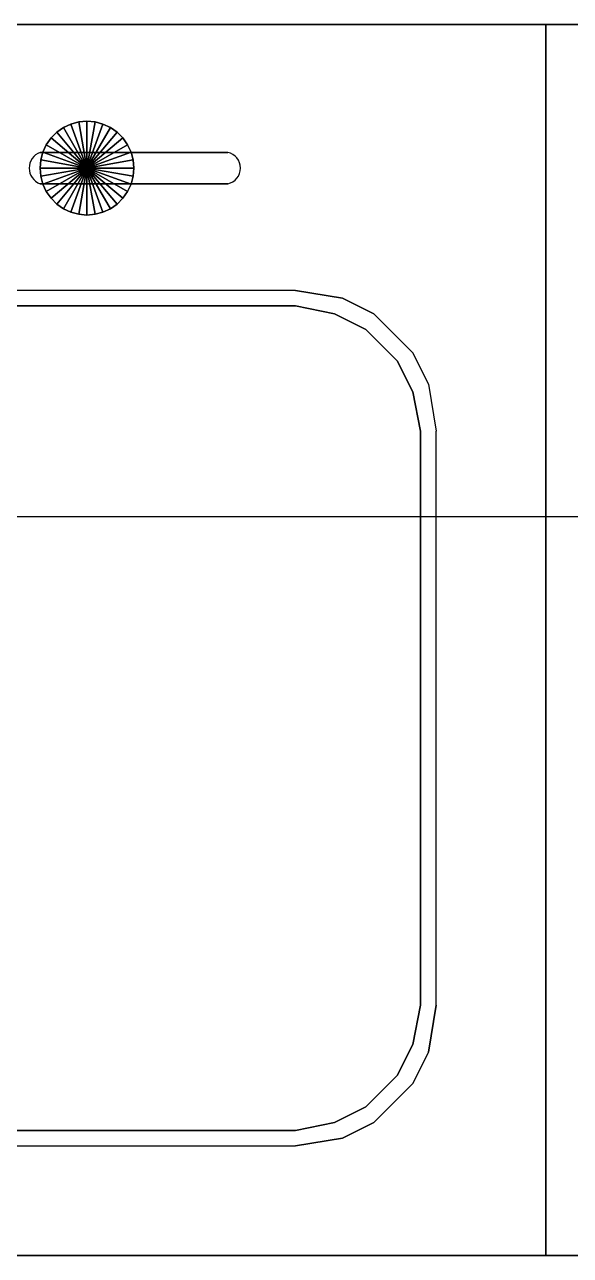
# Model space of a CAD drawing. Header units: inches. Extents: x -7543 to -822, y 102837 to 190349.
# Drawn here: x -829.82455 to -829.82012, y 102836.95143 to 102836.96143 of the extents above; entities that cross this region are included whole.
import ezdxf

# ---------------------------------------------------------------- set-up
doc = ezdxf.new("R2010")
doc.units = ezdxf.units.IN
doc.header["$MEASUREMENT"] = 0
doc.linetypes.add('DASHDOTX2', pattern=[2, 1, -0.5, 0, -0.5])
doc.layers.add('AKS', color=1, linetype='Continuous', lineweight=25)
doc.layers.add('TEFRİŞ', color=7, linetype='Continuous', lineweight=25, true_color=0x78462c)

msp = doc.modelspace()

# ---------------------------------------------------------------- linework, layer by layer
at = {"layer": 'AKS', "linetype": 'DASHDOTX2', "ltscale": 10}
msp.add_line((-829.7205326753192, 102836.9574307916), (-830.0911364701894, 102836.9574307916), dxfattribs=at)
at = {"layer": 'TEFRİŞ'}
for p, q in [((-829.8223519212353, 102836.9592717916, -0.004190999999999999), (-829.8282879212353, 102836.9592717916, -0.004190999999999999)), ((-829.8223519212353, 102836.9592717916, -0.004190999999999999), (-829.8219709212353, 102836.9592082916, -0.004190999999999999)), ((-829.8219709212353, 102836.9592082916, -0.004190999999999999), (-829.8217169212353, 102836.9590812916, -0.004190999999999999)), ((-829.8223519212353, 102836.9591447916, -0.004190999999999999), (-829.8220344212352, 102836.9590812916, -0.004190999999999999)), ((-829.8220344212352, 102836.9590812916, -0.004190999999999999), (-829.8217804212353, 102836.9589542916, -0.004190999999999999)), ((-829.8217169212353, 102836.9590812916, -0.004190999999999999), (-829.8213994212352, 102836.9587637916, -0.004190999999999999)), ((-829.8217804212353, 102836.9589542916, -0.004190999999999999), (-829.8215264212353, 102836.9587002916, -0.004190999999999999)), ((-829.8215264212353, 102836.9587002916, -0.004190999999999999), (-829.8213994212352, 102836.9584462916, -0.004190999999999999)), ((-829.8213994212352, 102836.9587637916, -0.004190999999999999), (-829.8212724212353, 102836.9585097916, -0.004190999999999999)), ((-829.8212724212353, 102836.9585097916, -0.004190999999999999), (-829.8212089212352, 102836.9581287916, -0.004190999999999999)), ((-829.8213994212352, 102836.9584462916, -0.004190999999999999), (-829.8213359212352, 102836.9581287916, -0.004190999999999999)), ((-829.8213994212352, 102836.9531452916, -0.004190999999999999), (-829.8213359212352, 102836.9534627916, -0.004190999999999999)), ((-829.8212724212353, 102836.9530817916, -0.004190999999999999), (-829.8212089212352, 102836.9534627916, -0.004190999999999999)), ((-829.8215264212353, 102836.9528912916, -0.004190999999999999), (-829.8213994212352, 102836.9531452916, -0.004190999999999999)), ((-829.8213994212352, 102836.9528277916, -0.004190999999999999), (-829.8212724212353, 102836.9530817916, -0.004190999999999999)), ((-829.8217804212353, 102836.9526372916, -0.004190999999999999), (-829.8215264212353, 102836.9528912916, -0.004190999999999999)), ((-829.8217169212353, 102836.9525102916, -0.004190999999999999), (-829.8213994212352, 102836.9528277916, -0.004190999999999999)), ((-829.8220344212352, 102836.9525102916, -0.004190999999999999), (-829.8217804212353, 102836.9526372916, -0.004190999999999999)), ((-829.8223519212353, 102836.9524467916, -0.004190999999999999), (-829.8220344212352, 102836.9525102916, -0.004190999999999999)), ((-829.8219709212353, 102836.9523832916, -0.004190999999999999), (-829.8217169212353, 102836.9525102916, -0.004190999999999999)), ((-829.8282879212353, 102836.9523197916, -0.004190999999999999), (-829.8223519212353, 102836.9523197916, -0.004190999999999999)), ((-829.8223519212353, 102836.9523197916, -0.004190999999999999), (-829.8219709212353, 102836.9523832916, -0.004190999999999999))]:
    msp.add_line(p, q, dxfattribs=at)
for centre, radius, start, end in [((-829.8243797676522, 102836.9602647916, 0.0007620000000000005), 0.000135471253029605, 110.3693599422097, 249.6306400577903), ((-829.8229277741946, 102836.9602647916, 0.0007620000000000005), 0.0001294089238967639, 281.0724330008494, 78.92756699915053)]:
    msp.add_arc(centre, radius, start, end, dxfattribs=at)
for points in [[(-829.8303199212353, 102836.9614307916, -0.000127000000000001), (-829.8203199212353, 102836.9614307916, -0.000127000000000001), (-829.8203199212353, 102836.9614307916), (-829.8303199212353, 102836.9614307916)], [(-829.8203199212353, 102836.9614307916, -0.000127000000000001), (-829.8203199212353, 102836.9514307916, -0.000127000000000001), (-829.8203199212353, 102836.9514307916), (-829.8203199212353, 102836.9614307916)], [(-829.8203199212353, 102836.9614307916, -0.000127000000000001), (-829.8135199212353, 102836.9614307916, -0.000127000000000001), (-829.8135199212353, 102836.9614307916), (-829.8203199212353, 102836.9614307916)], [(-829.8203199212353, 102836.9614307916), (-829.8203199212353, 102836.9514307916), (-829.8135199212353, 102836.9514307916), (-829.8135199212353, 102836.9614307916)], [(-829.8241762212352, 102836.9606228116), (-829.8242364212352, 102836.9605947516), (-829.8242364212352, 102836.9605947516, 0.0005079999999999999), (-829.8241762212352, 102836.9606228116, 0.0005079999999999999)], [(-829.8240459212352, 102836.9602647916), (-829.8241762212352, 102836.9606228116), (-829.8242364212352, 102836.9605947516), (-829.8240459212352, 102836.9602647916)], [(-829.8240459212352, 102836.9602647916, 0.0005079999999999999), (-829.8241762212352, 102836.9606228116, 0.0005079999999999999), (-829.8242364212352, 102836.9605947516, 0.0005079999999999999), (-829.8240459212352, 102836.9602647916, 0.0005079999999999999)], [(-829.8241120812353, 102836.9606400116), (-829.8241762212352, 102836.9606228116), (-829.8241762212352, 102836.9606228116, 0.0005079999999999999), (-829.8241120812353, 102836.9606400116, 0.0005079999999999999)], [(-829.8240459212352, 102836.9602647916), (-829.8241120812353, 102836.9606400116), (-829.8241762212352, 102836.9606228116), (-829.8240459212352, 102836.9602647916)], [(-829.8240459212352, 102836.9602647916, 0.0005079999999999999), (-829.8241120812353, 102836.9606400116, 0.0005079999999999999), (-829.8241762212352, 102836.9606228116, 0.0005079999999999999), (-829.8240459212352, 102836.9602647916, 0.0005079999999999999)], [(-829.8240459212352, 102836.9606457916), (-829.8241120812353, 102836.9606400116), (-829.8241120812353, 102836.9606400116, 0.0005079999999999999), (-829.8240459212352, 102836.9606457916, 0.0005079999999999999)], [(-829.8240459212352, 102836.9602647916), (-829.8240459212352, 102836.9606457916), (-829.8241120812353, 102836.9606400116), (-829.8240459212352, 102836.9602647916)], [(-829.8240459212352, 102836.9602647916, 0.0005079999999999999), (-829.8240459212352, 102836.9606457916, 0.0005079999999999999), (-829.8241120812353, 102836.9606400116, 0.0005079999999999999), (-829.8240459212352, 102836.9602647916, 0.0005079999999999999)], [(-829.8239797612353, 102836.9606400116), (-829.8240459212352, 102836.9606457916), (-829.8240459212352, 102836.9606457916, 0.0005079999999999999), (-829.8239797612353, 102836.9606400116, 0.0005079999999999999)], [(-829.8240459212352, 102836.9602647916), (-829.8239797612353, 102836.9606400116), (-829.8240459212352, 102836.9606457916), (-829.8240459212352, 102836.9602647916)], [(-829.8240459212352, 102836.9602647916, 0.0005079999999999999), (-829.8239797612353, 102836.9606400116, 0.0005079999999999999), (-829.8240459212352, 102836.9606457916, 0.0005079999999999999), (-829.8240459212352, 102836.9602647916, 0.0005079999999999999)], [(-829.8240459212352, 102836.9602647916), (-829.8239156212353, 102836.9606228116), (-829.8239797612353, 102836.9606400116), (-829.8240459212352, 102836.9602647916)], [(-829.8240459212352, 102836.9602647916, 0.0005079999999999999), (-829.8239156212353, 102836.9606228116, 0.0005079999999999999), (-829.8239797612353, 102836.9606400116, 0.0005079999999999999), (-829.8240459212352, 102836.9602647916, 0.0005079999999999999)], [(-829.8240459212352, 102836.9602647916), (-829.8238554212353, 102836.9605947516), (-829.8239156212353, 102836.9606228116), (-829.8240459212352, 102836.9602647916)], [(-829.8240459212352, 102836.9602647916, 0.0005079999999999999), (-829.8238554212353, 102836.9605947516, 0.0005079999999999999), (-829.8239156212353, 102836.9606228116, 0.0005079999999999999), (-829.8240459212352, 102836.9602647916, 0.0005079999999999999)], [(-829.8239156212353, 102836.9606228116), (-829.8239797612353, 102836.9606400116), (-829.8239797612353, 102836.9606400116, 0.0005079999999999999), (-829.8239156212353, 102836.9606228116, 0.0005079999999999999)], [(-829.8238554212353, 102836.9605947516), (-829.8239156212353, 102836.9606228116), (-829.8239156212353, 102836.9606228116, 0.0005079999999999999), (-829.8238554212353, 102836.9605947516, 0.0005079999999999999)], [(-829.8243377812353, 102836.9605096916), (-829.8243758812353, 102836.9604552916), (-829.8243758812353, 102836.9604552916, 0.0005079999999999999), (-829.8243377812353, 102836.9605096916, 0.0005079999999999999)], [(-829.8240459212352, 102836.9602647916), (-829.8243377812353, 102836.9605096916), (-829.8243758812353, 102836.9604552916), (-829.8240459212352, 102836.9602647916)], [(-829.8240459212352, 102836.9602647916, 0.0005079999999999999), (-829.8243377812353, 102836.9605096916, 0.0005079999999999999), (-829.8243758812353, 102836.9604552916, 0.0005079999999999999), (-829.8240459212352, 102836.9602647916, 0.0005079999999999999)], [(-829.8242908212353, 102836.9605566516), (-829.8243377812353, 102836.9605096916), (-829.8243377812353, 102836.9605096916, 0.0005079999999999999), (-829.8242908212353, 102836.9605566516, 0.0005079999999999999)], [(-829.8240459212352, 102836.9602647916), (-829.8242908212353, 102836.9605566516), (-829.8243377812353, 102836.9605096916), (-829.8240459212352, 102836.9602647916)], [(-829.8240459212352, 102836.9602647916, 0.0005079999999999999), (-829.8242908212353, 102836.9605566516, 0.0005079999999999999), (-829.8243377812353, 102836.9605096916, 0.0005079999999999999), (-829.8240459212352, 102836.9602647916, 0.0005079999999999999)], [(-829.8242364212352, 102836.9605947516), (-829.8242908212353, 102836.9605566516), (-829.8242908212353, 102836.9605566516, 0.0005079999999999999), (-829.8242364212352, 102836.9605947516, 0.0005079999999999999)], [(-829.8240459212352, 102836.9602647916), (-829.8242364212352, 102836.9605947516), (-829.8242908212353, 102836.9605566516), (-829.8240459212352, 102836.9602647916)], [(-829.8240459212352, 102836.9602647916, 0.0005079999999999999), (-829.8242364212352, 102836.9605947516, 0.0005079999999999999), (-829.8242908212353, 102836.9605566516, 0.0005079999999999999), (-829.8240459212352, 102836.9602647916, 0.0005079999999999999)], [(-829.8240459212352, 102836.9602647916), (-829.8238010212352, 102836.9605566516), (-829.8238554212353, 102836.9605947516), (-829.8240459212352, 102836.9602647916)], [(-829.8240459212352, 102836.9602647916, 0.0005079999999999999), (-829.8238010212352, 102836.9605566516, 0.0005079999999999999), (-829.8238554212353, 102836.9605947516, 0.0005079999999999999), (-829.8240459212352, 102836.9602647916, 0.0005079999999999999)], [(-829.8240459212352, 102836.9602647916), (-829.8237540612353, 102836.9605096916), (-829.8238010212352, 102836.9605566516), (-829.8240459212352, 102836.9602647916)], [(-829.8240459212352, 102836.9602647916, 0.0005079999999999999), (-829.8237540612353, 102836.9605096916, 0.0005079999999999999), (-829.8238010212352, 102836.9605566516, 0.0005079999999999999), (-829.8240459212352, 102836.9602647916, 0.0005079999999999999)], [(-829.8240459212352, 102836.9602647916), (-829.8237159612353, 102836.9604552916), (-829.8237540612353, 102836.9605096916), (-829.8240459212352, 102836.9602647916)], [(-829.8240459212352, 102836.9602647916, 0.0005079999999999999), (-829.8237159612353, 102836.9604552916, 0.0005079999999999999), (-829.8237540612353, 102836.9605096916, 0.0005079999999999999), (-829.8240459212352, 102836.9602647916, 0.0005079999999999999)], [(-829.8238010212352, 102836.9605566516), (-829.8238554212353, 102836.9605947516), (-829.8238554212353, 102836.9605947516, 0.0005079999999999999), (-829.8238010212352, 102836.9605566516, 0.0005079999999999999)], [(-829.8237540612353, 102836.9605096916), (-829.8238010212352, 102836.9605566516), (-829.8238010212352, 102836.9605566516, 0.0005079999999999999), (-829.8237540612353, 102836.9605096916, 0.0005079999999999999)], [(-829.8237159612353, 102836.9604552916), (-829.8237540612353, 102836.9605096916), (-829.8237540612353, 102836.9605096916, 0.0005079999999999999), (-829.8237159612353, 102836.9604552916, 0.0005079999999999999)], [(-829.8243758812353, 102836.9604552916), (-829.8244039412352, 102836.9603950916), (-829.8244039412352, 102836.9603950916, 0.0005079999999999999), (-829.8243758812353, 102836.9604552916, 0.0005079999999999999)], [(-829.8240459212352, 102836.9602647916), (-829.8243758812353, 102836.9604552916), (-829.8244039412352, 102836.9603950916), (-829.8240459212352, 102836.9602647916)], [(-829.8240459212352, 102836.9602647916, 0.0005079999999999999), (-829.8243758812353, 102836.9604552916, 0.0005079999999999999), (-829.8244039412352, 102836.9603950916, 0.0005079999999999999), (-829.8240459212352, 102836.9602647916, 0.0005079999999999999)], [(-829.8240459212352, 102836.9602647916), (-829.8236879012353, 102836.9603950916), (-829.8237159612353, 102836.9604552916), (-829.8240459212352, 102836.9602647916)], [(-829.8240459212352, 102836.9602647916, 0.0005079999999999999), (-829.8236879012353, 102836.9603950916, 0.0005079999999999999), (-829.8237159612353, 102836.9604552916, 0.0005079999999999999), (-829.8240459212352, 102836.9602647916, 0.0005079999999999999)], [(-829.8236879012353, 102836.9603950916), (-829.8237159612353, 102836.9604552916), (-829.8237159612353, 102836.9604552916, 0.0005079999999999999), (-829.8236879012353, 102836.9603950916, 0.0005079999999999999)], [(-829.8229029212353, 102836.9603917916, 0.0007620000000000005), (-829.8244269212353, 102836.9603917916, 0.0007620000000000005), (-829.8244269212353, 102836.9603917916, 0.0005079999999999999), (-829.8229029212353, 102836.9603917916, 0.0005079999999999999)], [(-829.8244211412352, 102836.9603309516), (-829.8244269212353, 102836.9602647916), (-829.8244269212353, 102836.9602647916, 0.0005079999999999999), (-829.8244211412352, 102836.9603309516, 0.0005079999999999999)], [(-829.8240459212352, 102836.9602647916), (-829.8244211412352, 102836.9603309516), (-829.8244269212353, 102836.9602647916), (-829.8240459212352, 102836.9602647916)], [(-829.8240459212352, 102836.9602647916, 0.0005079999999999999), (-829.8244211412352, 102836.9603309516, 0.0005079999999999999), (-829.8244269212353, 102836.9602647916, 0.0005079999999999999), (-829.8240459212352, 102836.9602647916, 0.0005079999999999999)], [(-829.8244039412352, 102836.9603950916), (-829.8244211412352, 102836.9603309516), (-829.8244211412352, 102836.9603309516, 0.0005079999999999999), (-829.8244039412352, 102836.9603950916, 0.0005079999999999999)], [(-829.8240459212352, 102836.9602647916), (-829.8244039412352, 102836.9603950916), (-829.8244211412352, 102836.9603309516), (-829.8240459212352, 102836.9602647916)], [(-829.8240459212352, 102836.9602647916, 0.0005079999999999999), (-829.8244039412352, 102836.9603950916, 0.0005079999999999999), (-829.8244211412352, 102836.9603309516, 0.0005079999999999999), (-829.8240459212352, 102836.9602647916, 0.0005079999999999999)], [(-829.8240459212352, 102836.9602647916), (-829.8236707012353, 102836.9603309516), (-829.8236879012353, 102836.9603950916), (-829.8240459212352, 102836.9602647916)], [(-829.8240459212352, 102836.9602647916, 0.0005079999999999999), (-829.8236707012353, 102836.9603309516, 0.0005079999999999999), (-829.8236879012353, 102836.9603950916, 0.0005079999999999999), (-829.8240459212352, 102836.9602647916, 0.0005079999999999999)], [(-829.8240459212352, 102836.9602647916), (-829.8236649212353, 102836.9602647916), (-829.8236707012353, 102836.9603309516), (-829.8240459212352, 102836.9602647916)], [(-829.8240459212352, 102836.9602647916, 0.0005079999999999999), (-829.8236649212353, 102836.9602647916, 0.0005079999999999999), (-829.8236707012353, 102836.9603309516, 0.0005079999999999999), (-829.8240459212352, 102836.9602647916, 0.0005079999999999999)], [(-829.8236707012353, 102836.9603309516), (-829.8236879012353, 102836.9603950916), (-829.8236879012353, 102836.9603950916, 0.0005079999999999999), (-829.8236707012353, 102836.9603309516, 0.0005079999999999999)], [(-829.8236649212353, 102836.9602647916), (-829.8236707012353, 102836.9603309516), (-829.8236707012353, 102836.9603309516, 0.0005079999999999999), (-829.8236649212353, 102836.9602647916, 0.0005079999999999999)], [(-829.8244269212353, 102836.9602647916), (-829.8244211412352, 102836.9601986316), (-829.8244211412352, 102836.9601986316, 0.0005079999999999999), (-829.8244269212353, 102836.9602647916, 0.0005079999999999999)], [(-829.8240459212352, 102836.9602647916), (-829.8244269212353, 102836.9602647916), (-829.8244211412352, 102836.9601986316), (-829.8240459212352, 102836.9602647916)], [(-829.8240459212352, 102836.9602647916, 0.0005079999999999999), (-829.8244269212353, 102836.9602647916, 0.0005079999999999999), (-829.8244211412352, 102836.9601986316, 0.0005079999999999999), (-829.8240459212352, 102836.9602647916, 0.0005079999999999999)], [(-829.8240459212352, 102836.9602647916), (-829.8244211412352, 102836.9601986316), (-829.8244039412352, 102836.9601344916), (-829.8240459212352, 102836.9602647916)], [(-829.8240459212352, 102836.9602647916, 0.0005079999999999999), (-829.8244211412352, 102836.9601986316, 0.0005079999999999999), (-829.8244039412352, 102836.9601344916, 0.0005079999999999999), (-829.8240459212352, 102836.9602647916, 0.0005079999999999999)], [(-829.8244211412352, 102836.9601986316), (-829.8244039412352, 102836.9601344916), (-829.8244039412352, 102836.9601344916, 0.0005079999999999999), (-829.8244211412352, 102836.9601986316, 0.0005079999999999999)], [(-829.8240459212352, 102836.9602647916), (-829.8244039412352, 102836.9601344916), (-829.8243758812353, 102836.9600742916), (-829.8240459212352, 102836.9602647916)], [(-829.8240459212352, 102836.9602647916, 0.0005079999999999999), (-829.8244039412352, 102836.9601344916, 0.0005079999999999999), (-829.8243758812353, 102836.9600742916, 0.0005079999999999999), (-829.8240459212352, 102836.9602647916, 0.0005079999999999999)], [(-829.8240459212352, 102836.9602647916), (-829.8243758812353, 102836.9600742916), (-829.8243377812353, 102836.9600198916), (-829.8240459212352, 102836.9602647916)], [(-829.8240459212352, 102836.9602647916, 0.0005079999999999999), (-829.8243758812353, 102836.9600742916, 0.0005079999999999999), (-829.8243377812353, 102836.9600198916, 0.0005079999999999999), (-829.8240459212352, 102836.9602647916, 0.0005079999999999999)], [(-829.8240459212352, 102836.9602647916), (-829.8243377812353, 102836.9600198916), (-829.8242908212353, 102836.9599729316), (-829.8240459212352, 102836.9602647916)], [(-829.8240459212352, 102836.9602647916, 0.0005079999999999999), (-829.8243377812353, 102836.9600198916, 0.0005079999999999999), (-829.8242908212353, 102836.9599729316, 0.0005079999999999999), (-829.8240459212352, 102836.9602647916, 0.0005079999999999999)], [(-829.8240459212352, 102836.9602647916), (-829.8242908212353, 102836.9599729316), (-829.8242364212352, 102836.9599348316), (-829.8240459212352, 102836.9602647916)], [(-829.8240459212352, 102836.9602647916, 0.0005079999999999999), (-829.8242908212353, 102836.9599729316, 0.0005079999999999999), (-829.8242364212352, 102836.9599348316, 0.0005079999999999999), (-829.8240459212352, 102836.9602647916, 0.0005079999999999999)], [(-829.8240459212352, 102836.9602647916), (-829.8242364212352, 102836.9599348316), (-829.8241762212352, 102836.9599067716), (-829.8240459212352, 102836.9602647916)], [(-829.8240459212352, 102836.9602647916, 0.0005079999999999999), (-829.8242364212352, 102836.9599348316, 0.0005079999999999999), (-829.8241762212352, 102836.9599067716, 0.0005079999999999999), (-829.8240459212352, 102836.9602647916, 0.0005079999999999999)], [(-829.8240459212352, 102836.9602647916), (-829.8241762212352, 102836.9599067716), (-829.8241120812353, 102836.9598895716), (-829.8240459212352, 102836.9602647916)], [(-829.8240459212352, 102836.9602647916, 0.0005079999999999999), (-829.8241762212352, 102836.9599067716, 0.0005079999999999999), (-829.8241120812353, 102836.9598895716, 0.0005079999999999999), (-829.8240459212352, 102836.9602647916, 0.0005079999999999999)], [(-829.8240459212352, 102836.9602647916), (-829.8241120812353, 102836.9598895716), (-829.8240459212352, 102836.9598837916), (-829.8240459212352, 102836.9602647916)], [(-829.8240459212352, 102836.9602647916, 0.0005079999999999999), (-829.8241120812353, 102836.9598895716, 0.0005079999999999999), (-829.8240459212352, 102836.9598837916, 0.0005079999999999999), (-829.8240459212352, 102836.9602647916, 0.0005079999999999999)], [(-829.8240459212352, 102836.9602647916), (-829.8240459212352, 102836.9598837916), (-829.8239797612353, 102836.9598895716), (-829.8240459212352, 102836.9602647916)], [(-829.8240459212352, 102836.9602647916, 0.0005079999999999999), (-829.8240459212352, 102836.9598837916, 0.0005079999999999999), (-829.8239797612353, 102836.9598895716, 0.0005079999999999999), (-829.8240459212352, 102836.9602647916, 0.0005079999999999999)], [(-829.8240459212352, 102836.9602647916), (-829.8239797612353, 102836.9598895716), (-829.8239156212353, 102836.9599067716), (-829.8240459212352, 102836.9602647916)], [(-829.8240459212352, 102836.9602647916, 0.0005079999999999999), (-829.8239797612353, 102836.9598895716, 0.0005079999999999999), (-829.8239156212353, 102836.9599067716, 0.0005079999999999999), (-829.8240459212352, 102836.9602647916, 0.0005079999999999999)], [(-829.8240459212352, 102836.9602647916), (-829.8239156212353, 102836.9599067716), (-829.8238554212353, 102836.9599348316), (-829.8240459212352, 102836.9602647916)], [(-829.8240459212352, 102836.9602647916, 0.0005079999999999999), (-829.8239156212353, 102836.9599067716, 0.0005079999999999999), (-829.8238554212353, 102836.9599348316, 0.0005079999999999999), (-829.8240459212352, 102836.9602647916, 0.0005079999999999999)], [(-829.8240459212352, 102836.9602647916), (-829.8238554212353, 102836.9599348316), (-829.8238010212352, 102836.9599729316), (-829.8240459212352, 102836.9602647916)], [(-829.8240459212352, 102836.9602647916, 0.0005079999999999999), (-829.8238554212353, 102836.9599348316, 0.0005079999999999999), (-829.8238010212352, 102836.9599729316, 0.0005079999999999999), (-829.8240459212352, 102836.9602647916, 0.0005079999999999999)], [(-829.8240459212352, 102836.9602647916), (-829.8238010212352, 102836.9599729316), (-829.8237540612353, 102836.9600198916), (-829.8240459212352, 102836.9602647916)], [(-829.8240459212352, 102836.9602647916, 0.0005079999999999999), (-829.8238010212352, 102836.9599729316, 0.0005079999999999999), (-829.8237540612353, 102836.9600198916, 0.0005079999999999999), (-829.8240459212352, 102836.9602647916, 0.0005079999999999999)], [(-829.8240459212352, 102836.9602647916), (-829.8237540612353, 102836.9600198916), (-829.8237159612353, 102836.9600742916), (-829.8240459212352, 102836.9602647916)], [(-829.8240459212352, 102836.9602647916, 0.0005079999999999999), (-829.8237540612353, 102836.9600198916, 0.0005079999999999999), (-829.8237159612353, 102836.9600742916, 0.0005079999999999999), (-829.8240459212352, 102836.9602647916, 0.0005079999999999999)], [(-829.8240459212352, 102836.9602647916), (-829.8237159612353, 102836.9600742916), (-829.8236879012353, 102836.9601344916), (-829.8240459212352, 102836.9602647916)], [(-829.8240459212352, 102836.9602647916, 0.0005079999999999999), (-829.8237159612353, 102836.9600742916, 0.0005079999999999999), (-829.8236879012353, 102836.9601344916, 0.0005079999999999999), (-829.8240459212352, 102836.9602647916, 0.0005079999999999999)], [(-829.8240459212352, 102836.9602647916), (-829.8236879012353, 102836.9601344916), (-829.8236707012353, 102836.9601986316), (-829.8240459212352, 102836.9602647916)], [(-829.8240459212352, 102836.9602647916, 0.0005079999999999999), (-829.8236879012353, 102836.9601344916, 0.0005079999999999999), (-829.8236707012353, 102836.9601986316, 0.0005079999999999999), (-829.8240459212352, 102836.9602647916, 0.0005079999999999999)], [(-829.8240459212352, 102836.9602647916), (-829.8236707012353, 102836.9601986316), (-829.8236649212353, 102836.9602647916), (-829.8240459212352, 102836.9602647916)], [(-829.8236879012353, 102836.9601344916), (-829.8236707012353, 102836.9601986316), (-829.8236707012353, 102836.9601986316, 0.0005079999999999999), (-829.8236879012353, 102836.9601344916, 0.0005079999999999999)], [(-829.8236707012353, 102836.9601986316), (-829.8236649212353, 102836.9602647916), (-829.8236649212353, 102836.9602647916, 0.0005079999999999999), (-829.8236707012353, 102836.9601986316, 0.0005079999999999999)], [(-829.8236707012353, 102836.9601986316), (-829.8236649212353, 102836.9602647916), (-829.8236649212353, 102836.9602647916, 0.0005079999999999999), (-829.8236707012353, 102836.9601986316, 0.0005079999999999999)], [(-829.8229029212353, 102836.9601377916, 0.0007620000000000005), (-829.8244269212353, 102836.9601377916, 0.0007620000000000005), (-829.8244269212353, 102836.9601377916, 0.0005079999999999999), (-829.8229029212353, 102836.9601377916, 0.0005079999999999999)], [(-829.8244039412352, 102836.9601344916), (-829.8243758812353, 102836.9600742916), (-829.8243758812353, 102836.9600742916, 0.0005079999999999999), (-829.8244039412352, 102836.9601344916, 0.0005079999999999999)], [(-829.8237159612353, 102836.9600742916), (-829.8236879012353, 102836.9601344916), (-829.8236879012353, 102836.9601344916, 0.0005079999999999999), (-829.8237159612353, 102836.9600742916, 0.0005079999999999999)], [(-829.8243758812353, 102836.9600742916), (-829.8243377812353, 102836.9600198916), (-829.8243377812353, 102836.9600198916, 0.0005079999999999999), (-829.8243758812353, 102836.9600742916, 0.0005079999999999999)], [(-829.8243377812353, 102836.9600198916), (-829.8242908212353, 102836.9599729316), (-829.8242908212353, 102836.9599729316, 0.0005079999999999999), (-829.8243377812353, 102836.9600198916, 0.0005079999999999999)], [(-829.8238010212352, 102836.9599729316), (-829.8237540612353, 102836.9600198916), (-829.8237540612353, 102836.9600198916, 0.0005079999999999999), (-829.8238010212352, 102836.9599729316, 0.0005079999999999999)], [(-829.8237540612353, 102836.9600198916), (-829.8237159612353, 102836.9600742916), (-829.8237159612353, 102836.9600742916, 0.0005079999999999999), (-829.8237540612353, 102836.9600198916, 0.0005079999999999999)], [(-829.8242908212353, 102836.9599729316), (-829.8242364212352, 102836.9599348316), (-829.8242364212352, 102836.9599348316, 0.0005079999999999999), (-829.8242908212353, 102836.9599729316, 0.0005079999999999999)], [(-829.8242364212352, 102836.9599348316), (-829.8241762212352, 102836.9599067716), (-829.8241762212352, 102836.9599067716, 0.0005079999999999999), (-829.8242364212352, 102836.9599348316, 0.0005079999999999999)], [(-829.8241762212352, 102836.9599067716), (-829.8241120812353, 102836.9598895716), (-829.8241120812353, 102836.9598895716, 0.0005079999999999999), (-829.8241762212352, 102836.9599067716, 0.0005079999999999999)], [(-829.8239797612353, 102836.9598895716), (-829.8239156212353, 102836.9599067716), (-829.8239156212353, 102836.9599067716, 0.0005079999999999999), (-829.8239797612353, 102836.9598895716, 0.0005079999999999999)], [(-829.8239156212353, 102836.9599067716), (-829.8238554212353, 102836.9599348316), (-829.8238554212353, 102836.9599348316, 0.0005079999999999999), (-829.8239156212353, 102836.9599067716, 0.0005079999999999999)], [(-829.8238554212353, 102836.9599348316), (-829.8238010212352, 102836.9599729316), (-829.8238010212352, 102836.9599729316, 0.0005079999999999999), (-829.8238554212353, 102836.9599348316, 0.0005079999999999999)], [(-829.8241120812353, 102836.9598895716), (-829.8240459212352, 102836.9598837916), (-829.8240459212352, 102836.9598837916, 0.0005079999999999999), (-829.8241120812353, 102836.9598895716, 0.0005079999999999999)], [(-829.8240459212352, 102836.9598837916), (-829.8239797612353, 102836.9598895716), (-829.8239797612353, 102836.9598895716, 0.0005079999999999999), (-829.8240459212352, 102836.9598837916, 0.0005079999999999999)], [(-829.8282879212353, 102836.9591447916, -0.004190999999999999), (-829.8223519212353, 102836.9591447916, -0.004190999999999999), (-829.8223519212353, 102836.9591447916, -0.000127000000000001), (-829.8282879212353, 102836.9591447916, -0.000127000000000001)], [(-829.8223519212353, 102836.9591447916, -0.004190999999999999), (-829.8220344212352, 102836.9590812916, -0.004190999999999999), (-829.8220344212352, 102836.9590812916, -0.000127000000000001), (-829.8223519212353, 102836.9591447916, -0.000127000000000001)], [(-829.8220344212352, 102836.9590812916, -0.004190999999999999), (-829.8217804212353, 102836.9589542916, -0.004190999999999999), (-829.8217804212353, 102836.9589542916, -0.000127000000000001), (-829.8220344212352, 102836.9590812916, -0.000127000000000001)], [(-829.8217804212353, 102836.9589542916, -0.004190999999999999), (-829.8215264212353, 102836.9587002916, -0.004190999999999999), (-829.8215264212353, 102836.9587002916, -0.000127000000000001), (-829.8217804212353, 102836.9589542916, -0.000127000000000001)], [(-829.8215264212353, 102836.9587002916, -0.004190999999999999), (-829.8213994212352, 102836.9584462916, -0.004190999999999999), (-829.8213994212352, 102836.9584462916, -0.000127000000000001), (-829.8215264212353, 102836.9587002916, -0.000127000000000001)], [(-829.8213994212352, 102836.9584462916, -0.004190999999999999), (-829.8213359212352, 102836.9581287916, -0.004190999999999999), (-829.8213359212352, 102836.9581287916, -0.000127000000000001), (-829.8213994212352, 102836.9584462916, -0.000127000000000001)], [(-829.8213359212352, 102836.9581287916, -0.004190999999999999), (-829.8213359212352, 102836.9534627916, -0.004190999999999999), (-829.8213359212352, 102836.9534627916, -0.000127000000000001), (-829.8213359212352, 102836.9581287916, -0.000127000000000001)], [(-829.8213359212352, 102836.9534627916, -0.004190999999999999), (-829.8213994212352, 102836.9531452916, -0.004190999999999999), (-829.8213994212352, 102836.9531452916, -0.000127000000000001), (-829.8213359212352, 102836.9534627916, -0.000127000000000001)], [(-829.8213994212352, 102836.9531452916, -0.004190999999999999), (-829.8215264212353, 102836.9528912916, -0.004190999999999999), (-829.8215264212353, 102836.9528912916, -0.000127000000000001), (-829.8213994212352, 102836.9531452916, -0.000127000000000001)], [(-829.8215264212353, 102836.9528912916, -0.004190999999999999), (-829.8217804212353, 102836.9526372916, -0.004190999999999999), (-829.8217804212353, 102836.9526372916, -0.000127000000000001), (-829.8215264212353, 102836.9528912916, -0.000127000000000001)], [(-829.8217804212353, 102836.9526372916, -0.004190999999999999), (-829.8220344212352, 102836.9525102916, -0.004190999999999999), (-829.8220344212352, 102836.9525102916, -0.000127000000000001), (-829.8217804212353, 102836.9526372916, -0.000127000000000001)], [(-829.8220344212352, 102836.9525102916, -0.004190999999999999), (-829.8223519212353, 102836.9524467916, -0.004190999999999999), (-829.8223519212353, 102836.9524467916, -0.000127000000000001), (-829.8220344212352, 102836.9525102916, -0.000127000000000001)], [(-829.8223519212353, 102836.9524467916, -0.004190999999999999), (-829.8282879212353, 102836.9524467916, -0.004190999999999999), (-829.8282879212353, 102836.9524467916, -0.000127000000000001), (-829.8223519212353, 102836.9524467916, -0.000127000000000001)], [(-829.8203199212353, 102836.9514307916, -0.000127000000000001), (-829.8303199212353, 102836.9514307916, -0.000127000000000001), (-829.8303199212353, 102836.9514307916), (-829.8203199212353, 102836.9514307916)], [(-829.8135199212353, 102836.9514307916, -0.000127000000000001), (-829.8203199212353, 102836.9514307916, -0.000127000000000001), (-829.8203199212353, 102836.9514307916), (-829.8135199212353, 102836.9514307916)]]:
    msp.add_3dface(points, dxfattribs=at)
for points, invisible_edges in [([(-829.8282879212353, 102836.9592717916), (-829.8282879212353, 102836.9614307916), (-829.8223519212353, 102836.9614307916), (-829.8223519212353, 102836.9592717916)], 13), ([(-829.8223519212353, 102836.9592717916), (-829.8223519212353, 102836.9614307916), (-829.8217804212353, 102836.9614307916), (-829.8219709212353, 102836.9592082916)], 5), ([(-829.8217169212353, 102836.9590812916), (-829.8219709212353, 102836.9592082916), (-829.8217804212353, 102836.9614307916), (-829.8203199212353, 102836.9614307916)], 10), ([(-829.8213994212352, 102836.9587637916), (-829.8217169212353, 102836.9590812916), (-829.8203199212353, 102836.9614307916), (-829.8203199212353, 102836.9599067916)], 10), ([(-829.8212724212353, 102836.9585097916), (-829.8213994212352, 102836.9587637916), (-829.8203199212353, 102836.9599067916), (-829.8203199212353, 102836.9588272916)], 10), ([(-829.8282879212353, 102836.9591447916, -0.000127000000000001), (-829.8223519212353, 102836.9591447916, -0.000127000000000001), (-829.8223519212353, 102836.9592717916), (-829.8282879212353, 102836.9592717916)], 10), ([(-829.8223519212353, 102836.9591447916, -0.000127000000000001), (-829.8223519212353, 102836.9592717916), (-829.8219709212353, 102836.9592082916), (-829.8220344212352, 102836.9590812916, -0.000127000000000001)], 5), ([(-829.8219709212353, 102836.9592082916), (-829.8217169212353, 102836.9590812916), (-829.8217804212353, 102836.9589542916, -0.000127000000000001), (-829.8220344212352, 102836.9590812916, -0.000127000000000001)], 10), ([(-829.8217169212353, 102836.9590812916), (-829.8213994212352, 102836.9587637916), (-829.8215264212353, 102836.9587002916, -0.000127000000000001), (-829.8217804212353, 102836.9589542916, -0.000127000000000001)], 10), ([(-829.8212089212352, 102836.9581287916), (-829.8203199212353, 102836.9581287916), (-829.8203199212353, 102836.9588272916), (-829.8212724212353, 102836.9585097916)], 5), ([(-829.8215264212353, 102836.9587002916, -0.000127000000000001), (-829.8213994212352, 102836.9587637916), (-829.8212724212353, 102836.9585097916), (-829.8213994212352, 102836.9584462916, -0.000127000000000001)], 5), ([(-829.8213994212352, 102836.9584462916, -0.000127000000000001), (-829.8212724212353, 102836.9585097916), (-829.8212089212352, 102836.9581287916), (-829.8213359212352, 102836.9581287916, -0.000127000000000001)], 5), ([(-829.8213359212352, 102836.9581287916, -0.000127000000000001), (-829.8213359212352, 102836.9534627916, -0.000127000000000001), (-829.8212089212352, 102836.9534627916), (-829.8212089212352, 102836.9581287916)], 10), ([(-829.8212089212352, 102836.9581287916), (-829.8203199212353, 102836.9581287916), (-829.8203199212353, 102836.9534627916), (-829.8212089212352, 102836.9534627916)], 5), ([(-829.8213994212352, 102836.9531452916, -0.000127000000000001), (-829.8212724212353, 102836.9530817916), (-829.8212089212352, 102836.9534627916), (-829.8213359212352, 102836.9534627916, -0.000127000000000001)], 5), ([(-829.8212089212352, 102836.9534627916), (-829.8212724212353, 102836.9530817916), (-829.8203199212353, 102836.9527007916), (-829.8203199212353, 102836.9534627916)], 10), ([(-829.8215264212353, 102836.9528912916, -0.000127000000000001), (-829.8213994212352, 102836.9528277916), (-829.8212724212353, 102836.9530817916), (-829.8213994212352, 102836.9531452916, -0.000127000000000001)], 5), ([(-829.8212724212353, 102836.9530817916), (-829.8213994212352, 102836.9528277916), (-829.8203199212353, 102836.9519387916), (-829.8203199212353, 102836.9527007916)], 10), ([(-829.8217169212353, 102836.9525102916), (-829.8213994212352, 102836.9528277916), (-829.8215264212353, 102836.9528912916, -0.000127000000000001), (-829.8217804212353, 102836.9526372916, -0.000127000000000001)], 10), ([(-829.8213994212352, 102836.9528277916), (-829.8217169212353, 102836.9525102916), (-829.8203199212353, 102836.9514307916), (-829.8203199212353, 102836.9519387916)], 10), ([(-829.8219709212353, 102836.9523832916), (-829.8217169212353, 102836.9525102916), (-829.8217804212353, 102836.9526372916, -0.000127000000000001), (-829.8220344212352, 102836.9525102916, -0.000127000000000001)], 10), ([(-829.8223519212353, 102836.9524467916, -0.000127000000000001), (-829.8223519212353, 102836.9523197916), (-829.8219709212353, 102836.9523832916), (-829.8220344212352, 102836.9525102916, -0.000127000000000001)], 5), ([(-829.8217169212353, 102836.9525102916), (-829.8219709212353, 102836.9523832916), (-829.8217804212353, 102836.9514307916), (-829.8209549212353, 102836.9514307916)], 10), ([(-829.8217169212353, 102836.9525102916), (-829.8209549212353, 102836.9514307916), (-829.8203199212353, 102836.9514307916)], 9), ([(-829.8282879212353, 102836.9524467916, -0.000127000000000001), (-829.8223519212353, 102836.9524467916, -0.000127000000000001), (-829.8223519212353, 102836.9523197916), (-829.8282879212353, 102836.9523197916)], 14), ([(-829.8282879212353, 102836.9523197916), (-829.8223519212353, 102836.9523197916), (-829.8223519212353, 102836.9514307916), (-829.8282879212353, 102836.9514307916)], 11), ([(-829.8223519212353, 102836.9523197916), (-829.8223519212353, 102836.9514307916), (-829.8217804212353, 102836.9514307916), (-829.8219709212353, 102836.9523832916)], 5)]:
    msp.add_3dface(points, dxfattribs=dict(at, invisible_edges=invisible_edges))

doc.saveas('drawing.dxf')
